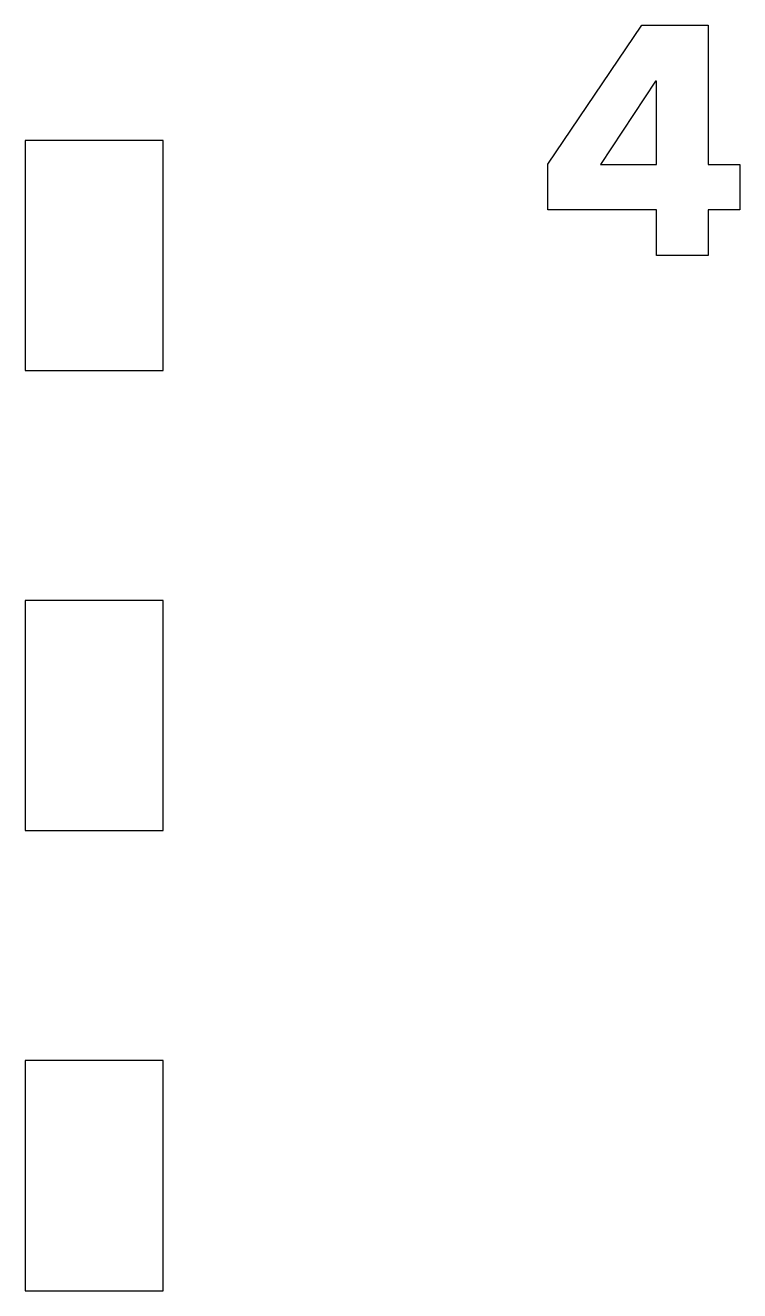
# Model space of a CAD drawing. Extents: x 4 to 389, y 10 to 269.
# Drawn here: x 161.01 to 176.54, y 181.33 to 208.83 of the extents above; entities that cross this region are included whole.
import ezdxf

# ---------------------------------------------------------------- set-up
doc = ezdxf.new("R2010")
doc.units = 0
doc.layers.get('0').update_dxf_attribs({"linetype": 'CONTINUOUS'})
doc.layers.add('ENGRAVE', color=5, linetype='CONTINUOUS')

msp = doc.modelspace()

# ---------------------------------------------------------------- linework, layer by layer
for points in [[(161.01, 201.332), (164.01, 201.332), (164.01, 206.332), (161.01, 206.332)], [(161.01, 191.332), (164.01, 191.332), (164.01, 196.332), (161.01, 196.332)], [(161.01, 181.332), (164.01, 181.332), (164.01, 186.332), (161.01, 186.332)]]:
    msp.add_lwpolyline(points, close=True)
at = {"layer": 'ENGRAVE'}
for points in [[(172.368, 204.819), (172.368, 205.812), (174.414, 208.832), (175.852, 208.832), (175.852, 205.806), (176.541, 205.806), (176.541, 204.819), (175.852, 204.819), (175.852, 203.832), (174.733, 203.832), (174.733, 204.819)], [(174.733, 207.617), (174.713, 207.617), (173.518, 205.806), (174.733, 205.806)]]:
    msp.add_lwpolyline(points, close=True, dxfattribs=at)

doc.saveas('drawing.dxf')
